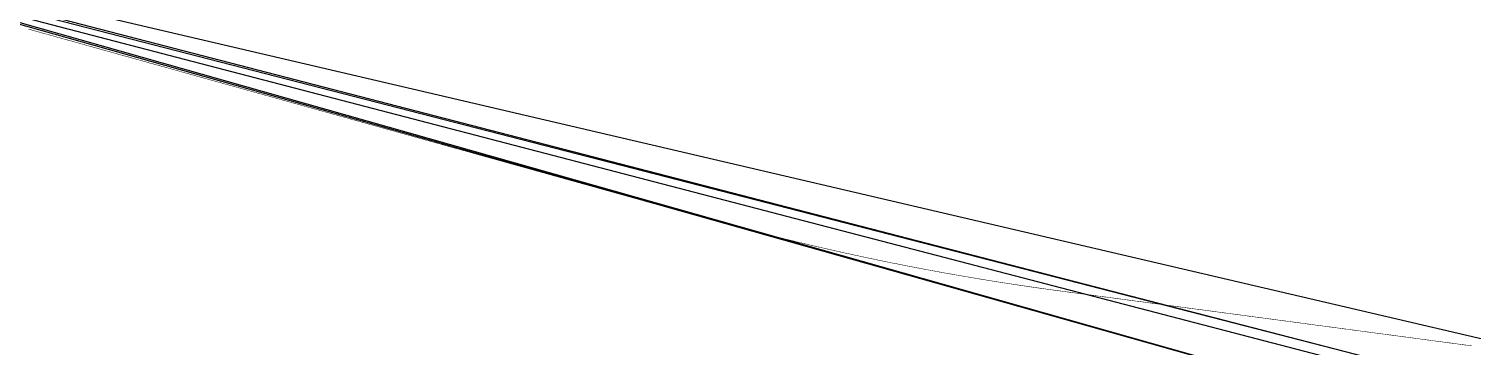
# Model space of a CAD drawing. Header units: millimetres. Extents: x 570799 to 573608, y 785064 to 785926.
# Drawn here: x 572204 to 573608, y 785064 to 785372 of the extents above; entities that cross this region are included whole.
import ezdxf

# ---------------------------------------------------------------- set-up
doc = ezdxf.new("R2010")
doc.units = ezdxf.units.MM

msp = doc.modelspace()

# ---------------------------------------------------------------- linework, layer by layer
for p, direction in [((571281.2, 785637.6), (0.962076, -0.272782)), ((571397, 785601.8), (-0.962412, 0.271595)), ((571279.5, 785629.1), (0.968115, -0.250507)), ((571395.4, 785596.1), (-0.96842, 0.249323)), ((571278.3, 785623.5), (0.967648, -0.252305)), ((571393.8, 785590.4), (-0.973745, 0.227642))]:
    msp.add_xline(p, direction)
at = {"color": 1, "const_width": 0.5, "flags": 128}
msp.add_lwpolyline([(572203.3, 785372.1), (572204.3, 785371.8), (572205.3, 785371.6), (572206.2, 785371.3), (572207.2, 785371), (572208.2, 785370.8), (572209.1, 785370.5), (572210.1, 785370.2), (572211.1, 785370), (572212, 785369.7), (572213, 785369.4), (572213.9, 785369.2), (572214.9, 785368.9), (572215.9, 785368.6), (572216.8, 785368.3), (572217.8, 785368.1), (572218.8, 785367.8), (572219.7, 785367.5), (572220.7, 785367.3), (572221.6, 785367), (572222.6, 785366.7), (572223.6, 785366.5), (572224.5, 785366.2), (572225.5, 785365.9), (572226.5, 785365.7), (572227.4, 785365.4), (572228.4, 785365.1), (572229.4, 785364.9), (572230.3, 785364.6), (572231.3, 785364.3), (572232.2, 785364), (572233.2, 785363.8), (572234.2, 785363.5), (572235.1, 785363.2), (572236.1, 785363), (572237.1, 785362.7), (572238, 785362.4), (572239, 785362.2), (572239.9, 785361.9), (572240.9, 785361.6), (572241.9, 785361.4), (572242.8, 785361.1), (572243.8, 785360.8), (572244.8, 785360.6), (572245.7, 785360.3), (572246.7, 785360), (572247.7, 785359.7), (572248.6, 785359.5), (572249.6, 785359.2), (572250.5, 785358.9), (572251.5, 785358.7), (572252.5, 785358.4), (572253.4, 785358.1), (572254.4, 785357.9), (572255.4, 785357.6), (572256.3, 785357.3), (572257.3, 785357.1), (572258.2, 785356.8), (572259.2, 785356.5), (572260.2, 785356.3), (572261.1, 785356), (572262.1, 785355.7), (572263.1, 785355.4), (572264, 785355.2), (572265, 785354.9), (572266, 785354.6), (572266.9, 785354.4), (572267.9, 785354.1), (572268.8, 785353.8), (572269.8, 785353.6), (572270.8, 785353.3), (572271.7, 785353), (572272.7, 785352.8), (572273.7, 785352.5), (572274.6, 785352.2), (572275.6, 785351.9), (572276.5, 785351.7), (572277.5, 785351.4), (572278.5, 785351.1), (572279.4, 785350.9), (572280.4, 785350.6), (572281.4, 785350.3), (572282.3, 785350.1), (572283.3, 785349.8), (572284.3, 785349.5), (572285.2, 785349.3), (572286.2, 785349), (572287.1, 785348.7), (572288.1, 785348.5), (572289.1, 785348.2), (572290, 785347.9), (572291, 785347.6), (572292, 785347.4), (572292.9, 785347.1), (572293.9, 785346.8), (572294.9, 785346.6), (572295.8, 785346.3), (572296.8, 785346), (572297.7, 785345.8), (572298.7, 785345.5), (572299.7, 785345.2), (572300.6, 785345), (572301.6, 785344.7), (572302.6, 785344.4), (572303.5, 785344.2), (572304.5, 785343.9), (572305.4, 785343.6), (572306.4, 785343.3), (572307.4, 785343.1), (572308.3, 785342.8), (572309.3, 785342.5), (572310.3, 785342.3), (572311.2, 785342), (572312.2, 785341.7), (572313.2, 785341.5), (572314.1, 785341.2), (572315.1, 785340.9), (572316, 785340.7), (572317, 785340.4), (572318, 785340.1), (572318.9, 785339.9), (572319.9, 785339.6), (572320.9, 785339.3), (572321.8, 785339), (572322.8, 785338.8), (572323.7, 785338.5), (572324.7, 785338.2), (572325.7, 785338), (572326.6, 785337.7), (572327.6, 785337.4), (572328.6, 785337.2), (572329.5, 785336.9), (572330.5, 785336.6), (572331.5, 785336.4), (572332.4, 785336.1), (572333.4, 785335.8), (572334.3, 785335.6), (572335.3, 785335.3), (572336.3, 785335), (572337.2, 785334.7), (572338.2, 785334.5), (572339.2, 785334.2), (572340.1, 785333.9), (572341.1, 785333.7), (572342, 785333.4), (572343, 785333.1), (572344, 785332.9), (572344.9, 785332.6), (572345.9, 785332.3), (572346.9, 785332.1), (572347.8, 785331.8), (572348.8, 785331.5), (572349.8, 785331.3), (572350.7, 785331), (572351.7, 785330.7), (572352.6, 785330.4), (572353.6, 785330.2), (572354.6, 785329.9), (572355.5, 785329.6), (572356.5, 785329.4), (572357.5, 785329.1), (572358.4, 785328.8), (572359.4, 785328.6), (572360.3, 785328.3), (572361.3, 785328), (572362.3, 785327.8), (572363.2, 785327.5), (572364.2, 785327.2), (572365.2, 785327), (572366.1, 785326.7), (572367.1, 785326.4), (572368.1, 785326.1), (572369, 785325.9), (572370, 785325.6), (572370.9, 785325.3), (572371.9, 785325.1), (572372.9, 785324.8), (572373.8, 785324.5), (572374.8, 785324.3), (572375.8, 785324), (572376.7, 785323.7), (572377.7, 785323.5), (572378.6, 785323.2), (572379.6, 785322.9), (572380.6, 785322.6), (572381.5, 785322.4), (572382.5, 785322.1), (572383.5, 785321.8), (572384.4, 785321.6), (572385.4, 785321.3), (572386.4, 785321), (572387.3, 785320.8), (572388.3, 785320.5), (572389.2, 785320.2), (572390.2, 785320), (572391.2, 785319.7), (572392.1, 785319.4), (572393.1, 785319.2), (572394.1, 785318.9), (572395, 785318.6), (572396, 785318.3), (572396.9, 785318.1), (572397.9, 785317.8), (572398.9, 785317.5), (572399.8, 785317.3), (572400.8, 785317), (572401.8, 785316.7), (572402.7, 785316.5), (572403.7, 785316.2), (572404.7, 785315.9), (572405.6, 785315.7), (572406.6, 785315.4), (572407.5, 785315.1), (572408.5, 785314.9), (572409.5, 785314.6), (572410.4, 785314.3), (572411.4, 785314), (572412.4, 785313.8), (572413.3, 785313.5), (572414.3, 785313.2), (572415.2, 785313), (572416.2, 785312.7), (572417.2, 785312.4), (572418.1, 785312.2), (572419.1, 785311.9), (572420.1, 785311.6), (572421, 785311.4), (572422, 785311.1), (572423, 785310.8), (572423.9, 785310.6), (572424.9, 785310.3), (572425.8, 785310), (572426.8, 785309.7), (572427.8, 785309.5), (572428.7, 785309.2), (572429.7, 785308.9), (572430.7, 785308.7), (572431.6, 785308.4), (572432.6, 785308.1), (572433.6, 785307.9), (572434.5, 785307.6), (572435.5, 785307.3), (572436.4, 785307.1), (572437.4, 785306.8), (572438.4, 785306.5), (572439.3, 785306.3), (572440.3, 785306), (572441.3, 785305.7), (572442.2, 785305.4), (572443.2, 785305.2), (572444.1, 785304.9), (572445.1, 785304.6), (572446.1, 785304.4), (572447, 785304.1), (572448, 785303.8), (572449, 785303.6), (572449.9, 785303.3), (572450.9, 785303), (572451.9, 785302.8), (572452.8, 785302.5), (572453.8, 785302.2), (572454.7, 785302), (572455.7, 785301.7), (572456.7, 785301.4), (572457.6, 785301.1), (572458.6, 785300.9), (572459.6, 785300.6), (572460.5, 785300.3), (572461.5, 785300.1), (572462.4, 785299.8), (572463.4, 785299.5), (572464.4, 785299.3), (572465.3, 785299), (572466.3, 785298.7), (572467.3, 785298.5), (572468.2, 785298.2), (572469.2, 785297.9), (572470.2, 785297.7), (572471.1, 785297.4), (572472.1, 785297.1), (572473, 785296.8), (572474, 785296.6), (572475, 785296.3), (572475.9, 785296), (572476.9, 785295.8), (572477.9, 785295.5), (572478.8, 785295.2), (572479.8, 785295), (572480.7, 785294.7), (572481.7, 785294.4), (572482.7, 785294.2), (572483.6, 785293.9), (572484.6, 785293.6), (572485.6, 785293.3), (572486.5, 785293.1), (572487.5, 785292.8), (572488.5, 785292.5), (572489.4, 785292.3), (572490.4, 785292), (572491.3, 785291.7), (572492.3, 785291.5), (572493.3, 785291.2), (572494.2, 785290.9), (572495.2, 785290.7), (572496.2, 785290.4), (572497.1, 785290.1), (572498.1, 785289.9), (572499, 785289.6), (572500, 785289.3), (572501, 785289), (572501.9, 785288.8), (572502.9, 785288.5), (572503.9, 785288.2), (572504.8, 785288), (572505.8, 785287.7), (572506.8, 785287.4), (572507.7, 785287.2), (572508.7, 785286.9), (572509.6, 785286.6), (572510.6, 785286.4), (572511.6, 785286.1), (572512.5, 785285.8), (572513.5, 785285.6), (572514.5, 785285.3), (572515.4, 785285), (572516.4, 785284.7), (572517.3, 785284.5), (572518.3, 785284.2), (572519.3, 785283.9), (572520.2, 785283.7), (572521.2, 785283.4), (572522.2, 785283.1), (572523.1, 785282.9), (572524.1, 785282.6), (572525.1, 785282.3), (572526, 785282.1), (572527, 785281.8), (572527.9, 785281.5), (572528.9, 785281.3), (572529.9, 785281), (572530.8, 785280.7), (572531.8, 785280.4), (572532.8, 785280.2), (572533.7, 785279.9), (572534.7, 785279.6), (572535.6, 785279.4), (572536.6, 785279.1), (572537.6, 785278.8), (572538.5, 785278.6), (572539.5, 785278.3), (572540.5, 785278), (572541.4, 785277.8), (572542.4, 785277.5), (572543.4, 785277.2), (572544.3, 785277), (572545.3, 785276.7), (572546.2, 785276.4), (572547.2, 785276.1), (572548.2, 785275.9), (572549.1, 785275.6), (572550.1, 785275.3), (572551.1, 785275.1), (572552, 785274.8), (572553, 785274.5), (572553.9, 785274.3), (572554.9, 785274), (572555.9, 785273.7), (572556.8, 785273.5), (572557.8, 785273.2), (572558.8, 785272.9), (572559.7, 785272.7), (572560.7, 785272.4), (572561.7, 785272.1), (572562.6, 785271.8), (572563.6, 785271.6), (572564.5, 785271.3), (572565.5, 785271), (572566.5, 785270.8), (572567.4, 785270.5), (572568.4, 785270.2), (572569.4, 785270), (572570.3, 785269.7), (572571.3, 785269.4), (572572.3, 785269.2), (572573.2, 785268.9), (572574.2, 785268.6), (572575.1, 785268.4), (572576.1, 785268.1), (572577.1, 785267.8), (572578, 785267.5), (572579, 785267.3), (572580, 785267), (572580.9, 785266.7), (572581.9, 785266.5), (572582.8, 785266.2), (572583.8, 785265.9), (572584.8, 785265.7), (572585.7, 785265.4), (572586.7, 785265.1), (572587.7, 785264.9), (572588.6, 785264.6), (572589.6, 785264.3), (572590.6, 785264), (572591.5, 785263.8), (572592.5, 785263.5), (572593.4, 785263.2), (572594.4, 785263), (572595.4, 785262.7), (572596.3, 785262.4), (572597.3, 785262.2), (572598.3, 785261.9), (572599.2, 785261.6), (572600.2, 785261.4), (572601.1, 785261.1), (572602.1, 785260.8), (572603.1, 785260.6), (572604, 785260.3), (572605, 785260), (572606, 785259.7), (572606.9, 785259.5), (572607.9, 785259.2), (572608.9, 785258.9), (572609.8, 785258.7), (572610.8, 785258.4), (572611.7, 785258.1), (572612.7, 785257.9), (572613.7, 785257.6), (572614.6, 785257.3), (572615.6, 785257.1), (572616.6, 785256.8), (572617.5, 785256.5), (572618.5, 785256.3), (572619.4, 785256), (572620.4, 785255.7), (572621.4, 785255.4), (572622.3, 785255.2), (572623.3, 785254.9), (572624.3, 785254.6), (572625.2, 785254.4), (572626.2, 785254.1), (572627.2, 785253.8), (572628.1, 785253.6), (572629.1, 785253.3), (572630, 785253), (572631, 785252.8), (572632, 785252.5), (572632.9, 785252.2), (572633.9, 785252), (572634.9, 785251.7), (572635.8, 785251.4), (572636.8, 785251.1), (572637.7, 785250.9), (572638.7, 785250.6), (572639.7, 785250.3), (572640.6, 785250.1), (572641.6, 785249.8), (572642.6, 785249.5), (572643.5, 785249.3), (572644.5, 785249), (572645.5, 785248.7), (572646.4, 785248.5), (572647.4, 785248.2), (572648.3, 785247.9), (572649.3, 785247.7), (572650.3, 785247.4), (572651.2, 785247.1), (572652.2, 785246.8), (572653.2, 785246.6), (572654.1, 785246.3), (572655.1, 785246), (572656, 785245.8), (572657, 785245.5), (572658, 785245.2), (572658.9, 785245), (572659.9, 785244.7), (572660.9, 785244.4), (572661.8, 785244.2), (572662.8, 785243.9), (572663.8, 785243.6), (572664.7, 785243.4), (572665.7, 785243.1), (572666.6, 785242.8), (572667.6, 785242.5), (572668.6, 785242.3), (572669.5, 785242), (572670.5, 785241.7), (572671.5, 785241.5), (572672.4, 785241.2), (572673.4, 785240.9), (572674.3, 785240.7), (572675.3, 785240.4), (572676.3, 785240.1), (572677.2, 785239.9), (572678.2, 785239.6), (572679.2, 785239.3), (572680.1, 785239.1), (572681.1, 785238.8), (572682.1, 785238.5), (572683, 785238.2), (572684, 785238), (572684.9, 785237.7), (572685.9, 785237.4), (572686.9, 785237.2), (572687.8, 785236.9), (572688.8, 785236.6), (572689.8, 785236.4), (572690.7, 785236.1), (572691.7, 785235.8), (572692.6, 785235.6), (572693.6, 785235.3), (572694.6, 785235), (572695.5, 785234.7), (572696.5, 785234.5), (572697.5, 785234.2), (572698.4, 785233.9), (572699.4, 785233.7), (572700.4, 785233.4), (572701.3, 785233.1), (572702.3, 785232.9), (572703.2, 785232.6), (572704.2, 785232.3), (572705.2, 785232.1), (572706.1, 785231.8), (572707.1, 785231.5), (572708.1, 785231.3), (572709, 785231), (572710, 785230.7), (572711, 785230.4), (572711.9, 785230.2), (572712.9, 785229.9), (572713.8, 785229.6), (572714.8, 785229.4), (572715.8, 785229.1), (572716.7, 785228.8), (572717.7, 785228.6), (572718.7, 785228.3), (572719.6, 785228), (572720.6, 785227.8), (572721.5, 785227.5), (572722.5, 785227.2), (572723.5, 785227), (572724.4, 785226.7), (572725.4, 785226.4), (572726.4, 785226.1), (572727.3, 785225.9), (572728.3, 785225.6), (572729.3, 785225.3), (572730.2, 785225.1), (572731.2, 785224.8), (572732.1, 785224.5), (572733.1, 785224.3), (572734.1, 785224), (572735, 785223.7), (572736, 785223.5), (572737, 785223.2), (572737.9, 785222.9), (572738.9, 785222.7), (572739.8, 785222.4), (572740.8, 785222.1), (572741.8, 785221.8), (572742.7, 785221.6), (572743.7, 785221.3), (572744.7, 785221), (572745.6, 785220.8), (572746.6, 785220.5), (572747.6, 785220.2), (572748.5, 785220), (572749.5, 785219.7), (572750.4, 785219.4), (572751.4, 785219.2), (572752.4, 785218.9), (572753.3, 785218.6), (572754.3, 785218.4), (572755.3, 785218.1), (572756.2, 785217.8), (572757.2, 785217.5), (572758.1, 785217.3), (572759.1, 785217), (572760.1, 785216.7), (572761, 785216.5), (572762, 785216.2), (572763, 785215.9), (572763.9, 785215.7), (572764.9, 785215.4), (572765.9, 785215.1), (572766.8, 785214.9), (572767.8, 785214.6), (572768.7, 785214.3), (572769.7, 785214.1), (572770.7, 785213.8), (572771.6, 785213.5), (572772.6, 785213.2), (572773.6, 785213), (572774.5, 785212.7), (572775.5, 785212.4), (572776.4, 785212.2), (572777.4, 785211.9), (572778.4, 785211.6), (572779.3, 785211.4), (572780.3, 785211.1), (572781.3, 785210.8), (572782.2, 785210.6), (572783.2, 785210.3), (572784.2, 785210), (572785.1, 785209.8), (572786.1, 785209.5), (572787, 785209.2), (572788, 785208.9), (572789, 785208.7), (572789.9, 785208.4), (572790.9, 785208.1), (572791.9, 785207.9), (572792.8, 785207.6), (572793.8, 785207.3), (572794.7, 785207.1), (572795.7, 785206.8), (572796.7, 785206.5), (572797.6, 785206.3), (572798.6, 785206), (572799.6, 785205.7), (572800.5, 785205.4), (572801.5, 785205.2), (572802.5, 785204.9), (572803.4, 785204.6), (572804.4, 785204.4), (572805.3, 785204.1), (572806.3, 785203.8), (572807.3, 785203.6), (572808.2, 785203.3), (572809.2, 785203), (572810.2, 785202.8), (572811.1, 785202.5), (572812.1, 785202.2), (572813, 785202), (572814, 785201.7), (572815, 785201.4), (572815.9, 785201.1), (572816.9, 785200.9), (572817.9, 785200.6), (572818.8, 785200.3), (572819.8, 785200.1), (572820.8, 785199.8), (572821.7, 785199.5), (572822.7, 785199.3), (572823.6, 785199), (572824.6, 785198.7), (572825.6, 785198.5), (572826.5, 785198.2), (572827.5, 785197.9), (572828.5, 785197.7), (572829.4, 785197.4), (572830.4, 785197.1), (572831.3, 785196.8), (572832.3, 785196.6), (572833.3, 785196.3), (572834.2, 785196), (572835.2, 785195.8), (572836.2, 785195.5), (572837.1, 785195.2), (572838.1, 785195), (572839.1, 785194.7), (572840, 785194.4), (572841, 785194.2), (572841.9, 785193.9), (572842.9, 785193.6), (572843.9, 785193.4), (572844.8, 785193.1), (572845.8, 785192.8), (572846.8, 785192.5), (572847.7, 785192.3), (572848.7, 785192), (572849.7, 785191.7), (572850.6, 785191.5), (572851.6, 785191.2), (572852.5, 785190.9), (572853.5, 785190.7), (572854.5, 785190.4), (572855.4, 785190.1), (572856.4, 785189.9), (572857.4, 785189.6), (572858.3, 785189.3), (572859.3, 785189.1), (572860.2, 785188.8), (572861.2, 785188.5), (572862.2, 785188.2), (572863.1, 785188), (572864.1, 785187.7), (572865.1, 785187.4), (572866, 785187.2), (572867, 785186.9), (572868, 785186.6), (572868.9, 785186.4), (572869.9, 785186.1), (572870.8, 785185.8), (572871.8, 785185.6), (572872.8, 785185.3), (572873.7, 785185), (572874.7, 785184.8), (572875.7, 785184.5), (572876.6, 785184.2), (572877.6, 785184), (572878.6, 785183.7), (572879.5, 785183.5), (572880.5, 785183.2), (572881.5, 785182.9), (572882.4, 785182.7), (572883.4, 785182.4), (572884.3, 785182.1), (572885.3, 785181.9), (572886.3, 785181.6), (572887.2, 785181.4), (572888.2, 785181.1), (572889.2, 785180.8), (572890.1, 785180.6), (572891.1, 785180.3), (572892.1, 785180.1), (572893, 785179.8), (572894, 785179.5), (572895, 785179.3), (572895.9, 785179), (572896.9, 785178.8), (572897.9, 785178.5), (572898.8, 785178.3), (572899.8, 785178), (572900.8, 785177.8), (572901.7, 785177.5), (572902.7, 785177.3), (572903.7, 785177), (572904.6, 785176.7), (572905.6, 785176.5), (572906.6, 785176.2), (572907.5, 785176), (572908.5, 785175.7), (572909.5, 785175.5), (572910.4, 785175.2), (572911.4, 785175), (572912.4, 785174.7), (572913.4, 785174.5), (572914.3, 785174.2), (572915.3, 785174), (572916.3, 785173.7), (572917.2, 785173.5), (572918.2, 785173.2), (572919.2, 785173), (572920.1, 785172.7), (572921.1, 785172.5), (572922.1, 785172.3), (572923, 785172), (572924, 785171.8), (572925, 785171.5), (572925.9, 785171.3), (572926.9, 785171), (572927.9, 785170.8), (572928.9, 785170.5), (572929.8, 785170.3), (572930.8, 785170.1), (572931.8, 785169.8), (572932.7, 785169.6), (572933.7, 785169.3), (572934.7, 785169.1), (572935.7, 785168.8), (572936.6, 785168.6), (572937.6, 785168.4), (572938.6, 785168.1), (572939.5, 785167.9), (572940.5, 785167.6), (572941.5, 785167.4), (572942.4, 785167.2), (572943.4, 785166.9), (572944.4, 785166.7), (572945.4, 785166.5), (572946.3, 785166.2), (572947.3, 785166), (572948.3, 785165.8), (572949.2, 785165.5), (572950.2, 785165.3), (572951.2, 785165), (572952.2, 785164.8), (572953.1, 785164.6), (572954.1, 785164.3), (572955.1, 785164.1), (572956.1, 785163.9), (572957, 785163.6), (572958, 785163.4), (572959, 785163.2), (572959.9, 785163), (572960.9, 785162.7), (572961.9, 785162.5), (572962.9, 785162.3), (572963.8, 785162), (572964.8, 785161.8), (572965.8, 785161.6), (572966.8, 785161.3), (572967.7, 785161.1), (572968.7, 785160.9), (572969.7, 785160.7), (572970.7, 785160.4), (572971.6, 785160.2), (572972.6, 785160), (572973.6, 785159.8), (572974.6, 785159.5), (572975.5, 785159.3), (572976.5, 785159.1), (572977.5, 785158.9), (572978.5, 785158.6), (572979.4, 785158.4), (572980.4, 785158.2), (572981.4, 785158), (572982.3, 785157.7), (572983.3, 785157.5), (572984.3, 785157.3), (572985.3, 785157.1), (572986.3, 785156.9), (572987.2, 785156.6), (572988.2, 785156.4), (572989.2, 785156.2), (572990.2, 785156), (572991.1, 785155.8), (572992.1, 785155.6), (572993.1, 785155.3), (572994.1, 785155.1), (572995, 785154.9), (572996, 785154.7), (572997, 785154.5), (572998, 785154.2), (572998.9, 785154), (572999.9, 785153.8), (573000.9, 785153.6), (573001.9, 785153.4), (573002.8, 785153.2), (573003.8, 785153), (573004.8, 785152.7), (573005.8, 785152.5), (573006.8, 785152.3), (573007.7, 785152.1), (573008.7, 785151.9), (573009.7, 785151.7), (573010.7, 785151.5), (573011.6, 785151.3), (573012.6, 785151.1), (573013.6, 785150.8), (573014.6, 785150.6), (573015.6, 785150.4), (573016.5, 785150.2), (573017.5, 785150), (573018.5, 785149.8), (573019.5, 785149.6), (573020.4, 785149.4), (573021.4, 785149.2), (573022.4, 785149), (573023.4, 785148.8), (573024.4, 785148.6), (573025.3, 785148.4), (573026.3, 785148.2), (573027.3, 785148), (573028.3, 785147.8), (573029.3, 785147.5), (573030.2, 785147.3), (573031.2, 785147.1), (573032.2, 785146.9), (573033.2, 785146.7), (573034.1, 785146.5), (573035.1, 785146.3), (573036.1, 785146.1), (573037.1, 785145.9), (573038.1, 785145.7), (573039, 785145.5), (573040, 785145.3), (573041, 785145.1), (573042, 785144.9), (573043, 785144.7), (573043.9, 785144.5), (573044.9, 785144.3), (573045.9, 785144.2), (573046.9, 785144), (573047.9, 785143.8), (573048.9, 785143.6), (573049.8, 785143.4), (573050.8, 785143.2), (573051.8, 785143), (573052.8, 785142.8), (573053.8, 785142.6), (573054.7, 785142.4), (573055.7, 785142.2), (573056.7, 785142), (573057.7, 785141.8), (573058.7, 785141.6), (573059.6, 785141.4), (573060.6, 785141.3), (573061.6, 785141.1), (573062.6, 785140.9), (573063.6, 785140.7), (573064.6, 785140.5), (573065.5, 785140.3), (573066.5, 785140.1), (573067.5, 785139.9), (573068.5, 785139.7), (573069.5, 785139.6), (573070.4, 785139.4), (573071.4, 785139.2), (573072.4, 785139), (573073.4, 785138.8), (573074.4, 785138.6), (573075.4, 785138.4), (573076.3, 785138.3), (573077.3, 785138.1), (573078.3, 785137.9), (573079.3, 785137.7), (573080.3, 785137.5), (573081.3, 785137.3), (573082.2, 785137.2), (573083.2, 785137), (573084.2, 785136.8), (573085.2, 785136.6), (573086.2, 785136.4), (573087.2, 785136.2), (573088.1, 785136.1), (573089.1, 785135.9), (573090.1, 785135.7), (573091.1, 785135.5), (573092.1, 785135.4), (573093.1, 785135.2), (573094, 785135), (573095, 785134.8), (573096, 785134.6), (573097, 785134.5), (573098, 785134.3), (573099, 785134.1), (573100, 785133.9), (573100.9, 785133.8), (573101.9, 785133.6), (573102.9, 785133.4), (573103.9, 785133.2), (573104.9, 785133.1), (573105.9, 785132.9), (573106.8, 785132.7), (573107.8, 785132.6), (573108.8, 785132.4), (573109.8, 785132.2), (573110.8, 785132), (573111.8, 785131.9), (573112.8, 785131.7), (573113.7, 785131.5), (573114.7, 785131.4), (573115.7, 785131.2), (573116.7, 785131), (573117.7, 785130.9), (573118.7, 785130.7), (573119.7, 785130.5), (573120.6, 785130.4), (573121.6, 785130.2), (573122.6, 785130), (573123.6, 785129.9), (573124.6, 785129.7), (573125.6, 785129.5), (573126.6, 785129.4), (573127.5, 785129.2), (573128.5, 785129), (573129.5, 785128.9), (573130.5, 785128.7), (573131.5, 785128.6), (573132.5, 785128.4), (573133.5, 785128.2), (573134.5, 785128.1), (573135.4, 785127.9), (573136.4, 785127.7), (573137.4, 785127.6), (573138.4, 785127.4), (573139.4, 785127.3), (573140.4, 785127.1), (573141.4, 785126.9), (573142.4, 785126.8), (573143.3, 785126.6), (573144.3, 785126.5), (573145.3, 785126.3), (573146.3, 785126.2), (573147.3, 785126), (573148.3, 785125.8), (573149.3, 785125.7), (573150.3, 785125.5), (573151.2, 785125.4), (573152.2, 785125.2), (573153.2, 785125.1), (573154.2, 785124.9), (573155.2, 785124.8), (573156.2, 785124.6), (573157.2, 785124.5), (573158.2, 785124.3), (573159.1, 785124.2), (573160.1, 785124), (573161.1, 785123.9), (573162.1, 785123.7), (573163.1, 785123.6), (573164.1, 785123.4), (573165.1, 785123.3), (573166.1, 785123.1), (573167.1, 785123), (573168, 785122.8), (573169, 785122.7), (573170, 785122.5), (573171, 785122.4), (573172, 785122.2), (573173, 785122.1), (573174, 785121.9), (573175, 785121.8), (573176, 785121.7), (573177, 785121.5), (573177.9, 785121.4), (573178.9, 785121.2), (573179.9, 785121.1), (573180.9, 785120.9), (573181.9, 785120.8), (573182.9, 785120.6), (573183.9, 785120.5), (573184.9, 785120.4), (573185.9, 785120.2), (573186.9, 785120.1), (573187.8, 785119.9), (573188.8, 785119.8), (573189.8, 785119.7), (573190.8, 785119.5), (573191.8, 785119.4), (573192.8, 785119.3), (573193.8, 785119.1), (573194.8, 785119), (573195.8, 785118.8), (573196.8, 785118.7), (573197.7, 785118.6), (573198.7, 785118.4), (573199.7, 785118.3), (573200.7, 785118.2), (573201.7, 785118), (573202.7, 785117.9), (573203.7, 785117.8), (573204.7, 785117.6), (573205.7, 785117.5), (573206.7, 785117.4), (573207.7, 785117.2), (573208.6, 785117.1), (573209.6, 785117), (573210.6, 785116.8), (573211.6, 785116.7), (573212.6, 785116.6), (573213.6, 785116.4), (573214.6, 785116.3), (573215.6, 785116.2), (573216.6, 785116), (573217.6, 785115.9), (573218.6, 785115.8), (573219.6, 785115.6), (573220.5, 785115.5), (573221.5, 785115.4), (573222.5, 785115.2), (573223.5, 785115.1), (573224.5, 785115), (573225.5, 785114.9), (573226.5, 785114.7), (573227.5, 785114.6), (573228.5, 785114.5), (573229.5, 785114.3), (573230.5, 785114.2), (573231.4, 785114.1), (573232.4, 785113.9), (573233.4, 785113.8), (573234.4, 785113.7), (573235.4, 785113.5), (573236.4, 785113.4), (573237.4, 785113.3), (573238.4, 785113.1), (573239.4, 785113), (573240.4, 785112.9), (573241.4, 785112.7), (573242.3, 785112.6), (573243.3, 785112.5), (573244.3, 785112.3), (573245.3, 785112.2), (573246.3, 785112.1), (573247.3, 785111.9), (573248.3, 785111.8), (573249.3, 785111.7), (573250.3, 785111.5), (573251.3, 785111.4), (573252.3, 785111.3), (573253.3, 785111.2), (573254.2, 785111), (573255.2, 785110.9), (573256.2, 785110.8), (573257.2, 785110.6), (573258.2, 785110.5), (573259.2, 785110.4), (573260.2, 785110.2), (573261.2, 785110.1), (573262.2, 785110), (573263.2, 785109.8), (573264.2, 785109.7), (573265.1, 785109.6), (573266.1, 785109.4), (573267.1, 785109.3), (573268.1, 785109.2), (573269.1, 785109), (573270.1, 785108.9), (573271.1, 785108.8), (573272.1, 785108.6), (573273.1, 785108.5), (573274.1, 785108.4), (573275.1, 785108.2), (573276.1, 785108.1), (573277, 785108), (573278, 785107.8), (573279, 785107.7), (573280, 785107.6), (573281, 785107.4), (573282, 785107.3), (573283, 785107.2), (573284, 785107.1), (573285, 785106.9), (573286, 785106.8), (573287, 785106.7), (573287.9, 785106.5), (573288.9, 785106.4), (573289.9, 785106.3), (573290.9, 785106.1), (573291.9, 785106), (573292.9, 785105.9), (573293.9, 785105.7), (573294.9, 785105.6), (573295.9, 785105.5), (573296.9, 785105.3), (573297.9, 785105.2), (573298.8, 785105.1), (573299.8, 785104.9), (573300.8, 785104.8), (573301.8, 785104.7), (573302.8, 785104.5), (573303.8, 785104.4), (573304.8, 785104.3), (573305.8, 785104.1), (573306.8, 785104), (573307.8, 785103.9), (573308.8, 785103.7), (573309.8, 785103.6), (573310.7, 785103.5), (573311.7, 785103.4), (573312.7, 785103.2), (573313.7, 785103.1), (573314.7, 785103), (573315.7, 785102.8), (573316.7, 785102.7), (573317.7, 785102.6), (573318.7, 785102.4), (573319.7, 785102.3), (573320.7, 785102.2), (573321.6, 785102), (573322.6, 785101.9), (573323.6, 785101.8), (573324.6, 785101.6), (573325.6, 785101.5), (573326.6, 785101.4), (573327.6, 785101.2), (573328.6, 785101.1), (573329.6, 785101), (573330.6, 785100.8), (573331.6, 785100.7), (573332.5, 785100.6), (573333.5, 785100.4), (573334.5, 785100.3), (573335.5, 785100.2), (573336.5, 785100), (573337.5, 785099.9), (573338.5, 785099.8), (573339.5, 785099.6), (573340.5, 785099.5), (573341.5, 785099.4), (573342.5, 785099.3), (573343.5, 785099.1), (573344.4, 785099), (573345.4, 785098.9), (573346.4, 785098.7), (573347.4, 785098.6), (573348.4, 785098.5), (573349.4, 785098.3), (573350.4, 785098.2), (573351.4, 785098.1), (573352.4, 785097.9), (573353.4, 785097.8), (573354.4, 785097.7), (573355.3, 785097.5), (573356.3, 785097.4), (573357.3, 785097.3), (573358.3, 785097.1), (573359.3, 785097), (573360.3, 785096.9), (573361.3, 785096.7), (573362.3, 785096.6), (573363.3, 785096.5), (573364.3, 785096.3), (573365.3, 785096.2), (573366.3, 785096.1), (573367.2, 785095.9), (573368.2, 785095.8), (573369.2, 785095.7), (573370.2, 785095.6), (573371.2, 785095.4), (573372.2, 785095.3), (573373.2, 785095.2), (573374.2, 785095), (573375.2, 785094.9), (573376.2, 785094.8), (573377.2, 785094.6), (573378.1, 785094.5), (573379.1, 785094.4), (573380.1, 785094.2), (573381.1, 785094.1), (573382.1, 785094), (573383.1, 785093.8), (573384.1, 785093.7), (573385.1, 785093.6), (573386.1, 785093.4), (573387.1, 785093.3), (573388.1, 785093.2), (573389, 785093), (573390, 785092.9), (573391, 785092.8), (573392, 785092.6), (573393, 785092.5), (573394, 785092.4), (573395, 785092.2), (573396, 785092.1), (573397, 785092), (573398, 785091.8), (573399, 785091.7), (573400, 785091.6), (573400.9, 785091.5), (573401.9, 785091.3), (573402.9, 785091.2), (573403.9, 785091.1), (573404.9, 785090.9), (573405.9, 785090.8), (573406.9, 785090.7), (573407.9, 785090.5), (573408.9, 785090.4), (573409.9, 785090.3), (573410.9, 785090.1), (573411.8, 785090), (573412.8, 785089.9), (573413.8, 785089.7), (573414.8, 785089.6), (573415.8, 785089.5), (573416.8, 785089.3), (573417.8, 785089.2), (573418.8, 785089.1), (573419.8, 785088.9), (573420.8, 785088.8), (573421.8, 785088.7), (573422.8, 785088.5), (573423.7, 785088.4), (573424.7, 785088.3), (573425.7, 785088.1), (573426.7, 785088), (573427.7, 785087.9), (573428.7, 785087.8), (573429.7, 785087.6), (573430.7, 785087.5), (573431.7, 785087.4), (573432.7, 785087.2), (573433.7, 785087.1), (573434.6, 785087), (573435.6, 785086.8), (573436.6, 785086.7), (573437.6, 785086.6), (573438.6, 785086.4), (573439.6, 785086.3), (573440.6, 785086.2), (573441.6, 785086), (573442.6, 785085.9), (573443.6, 785085.8), (573444.6, 785085.6), (573445.5, 785085.5), (573446.5, 785085.4), (573447.5, 785085.2), (573448.5, 785085.1), (573449.5, 785085), (573450.5, 785084.8), (573451.5, 785084.7), (573452.5, 785084.6), (573453.5, 785084.4), (573454.5, 785084.3), (573455.5, 785084.2), (573456.5, 785084), (573457.4, 785083.9), (573458.4, 785083.8), (573459.4, 785083.7), (573460.4, 785083.5), (573461.4, 785083.4), (573462.4, 785083.3), (573463.4, 785083.1), (573464.4, 785083), (573465.4, 785082.9), (573466.4, 785082.7), (573467.4, 785082.6), (573468.3, 785082.5), (573469.3, 785082.3), (573470.3, 785082.2), (573471.3, 785082.1), (573472.3, 785081.9), (573473.3, 785081.8), (573474.3, 785081.7), (573475.3, 785081.5), (573476.3, 785081.4), (573477.3, 785081.3), (573478.3, 785081.1), (573479.3, 785081), (573480.2, 785080.9), (573481.2, 785080.7), (573482.2, 785080.6), (573483.2, 785080.5), (573484.2, 785080.3), (573485.2, 785080.2), (573486.2, 785080.1), (573487.2, 785080), (573488.2, 785079.8), (573489.2, 785079.7), (573490.2, 785079.6), (573491.1, 785079.4), (573492.1, 785079.3), (573493.1, 785079.2), (573494.1, 785079), (573495.1, 785078.9), (573496.1, 785078.8), (573497.1, 785078.6), (573498.1, 785078.5), (573499.1, 785078.4), (573500.1, 785078.2), (573501.1, 785078.1), (573502, 785078), (573503, 785077.8), (573504, 785077.7), (573505, 785077.6), (573506, 785077.4), (573507, 785077.3), (573508, 785077.2), (573509, 785077), (573510, 785076.9), (573511, 785076.8), (573512, 785076.6), (573513, 785076.5), (573513.9, 785076.4), (573514.9, 785076.2), (573515.9, 785076.1), (573516.9, 785076), (573517.9, 785075.9), (573518.9, 785075.7), (573519.9, 785075.6), (573520.9, 785075.5), (573521.9, 785075.3), (573522.9, 785075.2), (573523.9, 785075.1), (573524.8, 785074.9), (573525.8, 785074.8), (573526.8, 785074.7), (573527.8, 785074.5), (573528.8, 785074.4), (573529.8, 785074.3), (573530.8, 785074.1), (573531.8, 785074), (573532.8, 785073.9), (573533.8, 785073.7), (573534.8, 785073.6), (573535.8, 785073.5), (573536.7, 785073.3), (573537.7, 785073.2), (573538.7, 785073.1), (573539.7, 785072.9), (573540.7, 785072.8), (573541.7, 785072.7), (573542.7, 785072.5), (573543.7, 785072.4), (573544.7, 785072.3), (573545.7, 785072.2), (573546.7, 785072), (573547.6, 785071.9), (573548.6, 785071.8), (573549.6, 785071.6), (573550.6, 785071.5), (573551.6, 785071.4), (573552.6, 785071.2), (573553.6, 785071.1), (573554.6, 785071), (573555.6, 785070.8), (573556.6, 785070.7), (573557.6, 785070.6), (573558.5, 785070.4), (573559.5, 785070.3), (573560.5, 785070.2), (573561.5, 785070), (573562.5, 785069.9), (573563.5, 785069.8), (573564.5, 785069.6), (573565.5, 785069.5), (573566.5, 785069.4), (573567.5, 785069.2), (573568.5, 785069.1), (573569.5, 785069), (573570.4, 785068.8), (573571.4, 785068.7), (573572.4, 785068.6), (573573.4, 785068.4), (573574.4, 785068.3), (573575.4, 785068.2), (573576.4, 785068.1), (573577.4, 785067.9), (573578.4, 785067.8), (573579.4, 785067.7), (573580.4, 785067.5), (573581.3, 785067.4), (573582.3, 785067.3), (573583.3, 785067.1), (573584.3, 785067), (573585.3, 785066.9), (573586.3, 785066.7), (573587.3, 785066.6), (573588.3, 785066.5), (573589.3, 785066.3), (573590.3, 785066.2), (573591.3, 785066.1), (573592.3, 785065.9), (573593.2, 785065.8), (573594.2, 785065.7), (573595.2, 785065.5), (573596.2, 785065.4), (573597.2, 785065.3), (573598.2, 785065.1), (573599.2, 785065), (573600.2, 785064.9), (573601.2, 785064.7), (573602.2, 785064.6), (573603.2, 785064.5), (573604.1, 785064.4), (573605.1, 785064.2), (573606.1, 785064.1), (573607.1, 785064), (573608.1, 785063.8), (573608.2, 785063.8)], dxfattribs=at)

doc.saveas('drawing.dxf')
